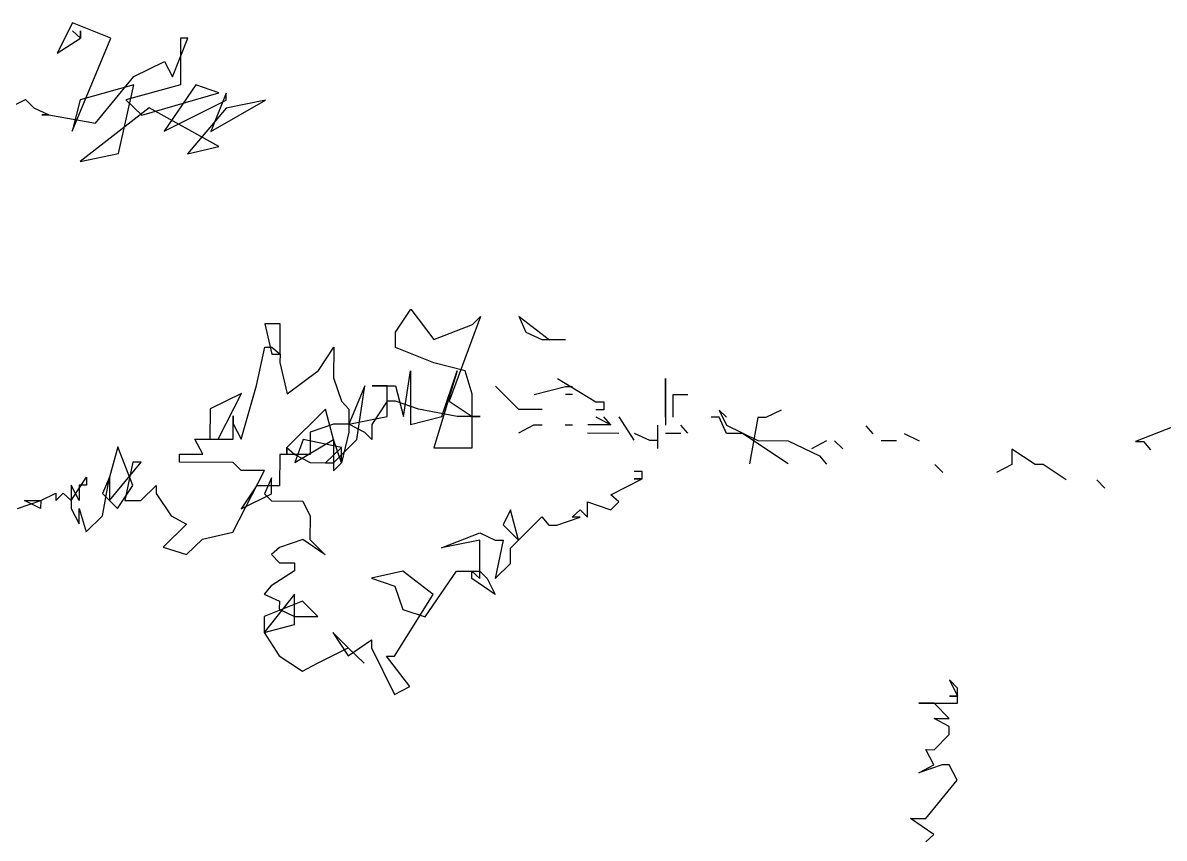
# Model space of a CAD drawing. Extents: x 2.52 to 6.06, y 1.1 to 8.22.
# Drawn here: x 4.49 to 5.432, y 1.803 to 2.476 of the extents above; entities that cross this region are included whole.
import ezdxf

# ---------------------------------------------------------------- set-up
doc = ezdxf.new("R2010")
doc.units = 0
doc.header["$LTSCALE"] = 0.4
doc.header["$MEASUREMENT"] = 0
doc.layers.add('CERCHA', color=7, linetype='CONTINUOUS')

msp = doc.modelspace()

# ---------------------------------------------------------------- linework, layer by layer
at = {"layer": 'CERCHA'}
for p, q in [((4.53095, 2.47581), (4.51832, 2.45074)), ((4.53093, 2.46917), (4.53756, 2.46324)), ((4.53756, 2.46324), (4.53093, 2.46917)), ((4.56267, 2.46317), (4.53095, 2.47581)), ((4.53757, 2.46915), (4.53756, 2.46324)), ((4.53756, 2.46324), (4.53757, 2.46915)), ((4.51832, 2.45074), (4.53756, 2.46324)), ((4.5307, 2.38645), (4.56267, 2.46317)), ((4.61354, 2.43128), (4.62618, 2.463)), ((4.62027, 2.46301), (4.62017, 2.42461)), ((4.62618, 2.463), (4.62027, 2.46301)), ((4.58178, 2.43136), (4.60693, 2.44385)), ((4.60693, 2.44385), (4.61354, 2.43128)), ((4.54992, 2.39305), (4.58178, 2.43136)), ((4.58176, 2.42472), (4.53742, 2.41228)), ((4.56906, 2.36788), (4.58176, 2.42472)), ((4.62017, 2.42461), (4.57508, 2.41218)), ((4.63272, 2.42458), (4.60677, 2.38624)), ((4.65191, 2.41788), (4.63272, 2.42458)), ((4.46723, 2.39992), (4.49237, 2.4124)), ((4.49237, 2.4124), (4.499, 2.40574)), ((4.53742, 2.41228), (4.5307, 2.38645)), ((4.57508, 2.41218), (4.58834, 2.39959)), ((4.58834, 2.39959), (4.65191, 2.41788)), ((4.60677, 2.38624), (4.6578, 2.41195)), ((4.65781, 2.41786), (4.64517, 2.38614)), ((4.64517, 2.38614), (4.69029, 2.41187)), ((4.69029, 2.41187), (4.65778, 2.40531)), ((4.6578, 2.41195), (4.65781, 2.41786)), ((4.499, 2.40574), (4.51154, 2.3998)), ((4.59427, 2.40548), (4.53728, 2.36132)), ((4.65179, 2.37357), (4.59427, 2.40548)), ((4.65778, 2.40531), (4.62592, 2.36773)), ((4.50563, 2.39981), (4.51154, 2.3998)), ((4.51154, 2.3998), (4.50563, 2.39981)), ((4.51154, 2.3998), (4.54992, 2.39305)), ((4.62592, 2.36773), (4.65179, 2.37357)), ((4.53728, 2.36132), (4.56906, 2.36788)), ((4.7976, 2.2203), (4.81021, 2.23946)), ((4.81021, 2.23946), (4.82934, 2.2143)), ((4.8678, 2.2334), (4.84176, 2.16331)), ((4.86113, 2.22677), (4.8678, 2.2334)), ((4.89955, 2.23331), (4.92461, 2.21404)), ((4.90542, 2.22), (4.89955, 2.23331)), ((4.68979, 2.22724), (4.69563, 2.20211)), ((4.70235, 2.2272), (4.68979, 2.22724)), ((4.70228, 2.20209), (4.70235, 2.2272)), ((4.82934, 2.2143), (4.86113, 2.22677)), ((4.79757, 2.20774), (4.7976, 2.2203)), ((4.9187, 2.21406), (4.90542, 2.22)), ((4.9379, 2.21401), (4.9187, 2.21406)), ((4.68301, 2.1763), (4.68974, 2.20803)), ((4.68974, 2.20803), (4.69565, 2.20802)), ((4.69565, 2.20802), (4.70228, 2.20209)), ((4.734, 2.18871), (4.74661, 2.20788)), ((4.74661, 2.20788), (4.74654, 2.18277)), ((4.82929, 2.1951), (4.79757, 2.20774)), ((4.69563, 2.20211), (4.70228, 2.20209)), ((4.70228, 2.20209), (4.70226, 2.19544)), ((4.70226, 2.19544), (4.7081, 2.16958)), ((4.85512, 2.18838), (4.82929, 2.1951)), ((4.7081, 2.16958), (4.734, 2.18871)), ((4.80406, 2.15086), (4.81007, 2.18851)), ((4.81007, 2.18851), (4.80995, 2.14419)), ((4.84847, 2.1884), (4.8291, 2.12494)), ((4.83581, 2.15077), (4.84847, 2.1884)), ((4.86097, 2.16917), (4.85512, 2.18838)), ((4.67033, 2.13202), (4.68301, 2.1763)), ((4.74654, 2.18277), (4.75313, 2.16355)), ((4.77237, 2.17605), (4.75899, 2.14433)), ((4.7656, 2.13176), (4.77237, 2.17605)), ((4.77828, 2.17604), (4.79748, 2.17598)), ((4.79083, 2.176), (4.77828, 2.17604)), ((4.79076, 2.15089), (4.79083, 2.176)), ((4.79748, 2.17598), (4.80406, 2.15086)), ((4.89934, 2.15651), (4.88019, 2.17576)), ((4.93117, 2.18227), (4.96287, 2.16298)), ((5.02053, 2.18203), (5.02043, 2.14362)), ((5.02045, 2.15027), (5.02053, 2.18203)), ((4.67044, 2.16968), (4.64455, 2.1572)), ((4.65113, 2.13207), (4.67044, 2.16968)), ((4.86085, 2.12485), (4.86097, 2.16917)), ((4.91193, 2.16903), (4.9378, 2.1756)), ((4.94369, 2.16894), (4.93778, 2.16896)), ((4.9378, 2.1756), (4.94371, 2.17559)), ((5.0264, 2.16872), (5.02635, 2.15025)), ((5.03896, 2.16868), (5.0264, 2.16872)), ((4.64455, 2.1572), (4.64448, 2.13209)), ((4.73982, 2.15694), (4.70798, 2.12527)), ((4.7464, 2.13181), (4.73982, 2.15694)), ((4.75313, 2.16355), (4.75902, 2.15689)), ((4.75902, 2.15689), (4.75897, 2.13769)), ((4.7908, 2.16345), (4.77819, 2.14428)), ((4.79745, 2.16343), (4.7908, 2.16345)), ((4.81663, 2.15673), (4.79745, 2.16343)), ((4.84176, 2.16331), (4.86092, 2.1507)), ((4.96287, 2.16298), (4.96952, 2.16296)), ((4.96952, 2.16296), (4.9695, 2.15632)), ((4.66369, 2.13204), (4.66374, 2.15124)), ((4.66374, 2.15124), (4.66372, 2.14459)), ((4.75899, 2.14433), (4.79076, 2.15089)), ((4.80995, 2.14419), (4.83581, 2.15077)), ((4.84837, 2.15074), (4.81663, 2.15673)), ((4.86757, 2.15068), (4.84837, 2.15074)), ((4.86092, 2.1507), (4.86757, 2.15068)), ((4.91854, 2.15645), (4.89934, 2.15651)), ((4.96284, 2.15043), (4.97538, 2.14375)), ((4.9695, 2.15632), (4.96286, 2.15633)), ((4.97538, 2.14375), (4.96949, 2.15041)), ((4.99454, 2.13114), (4.98204, 2.15037)), ((5.06476, 2.15015), (5.05811, 2.15017)), ((5.07063, 2.13684), (5.06476, 2.15015)), ((5.06477, 2.15606), (5.07065, 2.14349)), ((5.07066, 2.15013), (5.06477, 2.15606)), ((5.09651, 2.15006), (5.08976, 2.11168)), ((5.10316, 2.15005), (5.09651, 2.15006)), ((5.11573, 2.15592), (5.10316, 2.15005)), ((4.66372, 2.14459), (4.67033, 2.13202)), ((4.74643, 2.14437), (4.72722, 2.13777)), ((4.75899, 2.14433), (4.74643, 2.14437)), ((4.77227, 2.13765), (4.75899, 2.14433)), ((4.77819, 2.14428), (4.77816, 2.13173)), ((4.89929, 2.1373), (4.91186, 2.14392)), ((4.91186, 2.14392), (4.91851, 2.1439)), ((4.93771, 2.14385), (4.94362, 2.14383)), ((4.97538, 2.14375), (4.95618, 2.1438)), ((5.01378, 2.14364), (5.01373, 2.12444)), ((5.03887, 2.13693), (5.03298, 2.14359)), ((5.07065, 2.14349), (5.09646, 2.13086)), ((5.19175, 2.13651), (5.18586, 2.14317)), ((5.43991, 2.14248), (5.40812, 2.13002)), ((4.63193, 2.13212), (4.65113, 2.13207)), ((4.63854, 2.11955), (4.63193, 2.13212)), ((4.64448, 2.13209), (4.66369, 2.13204)), ((4.72129, 2.13188), (4.71459, 2.1127)), ((4.71459, 2.1127), (4.7464, 2.13181)), ((4.75303, 2.12515), (4.72129, 2.13188)), ((4.72722, 2.13777), (4.72717, 2.11931)), ((4.7464, 2.13181), (4.74635, 2.11261)), ((4.74635, 2.11261), (4.7656, 2.13176)), ((4.753, 2.11259), (4.7464, 2.13181)), ((4.75897, 2.13769), (4.753, 2.11259)), ((4.77816, 2.13173), (4.77227, 2.13765)), ((4.95616, 2.13715), (4.98201, 2.13708)), ((4.99456, 2.13705), (5.0071, 2.1311)), ((5.0071, 2.1311), (5.01375, 2.13109)), ((5.02041, 2.13698), (5.03296, 2.13694)), ((5.08392, 2.1368), (5.07063, 2.13684)), ((5.12152, 2.11159), (5.08392, 2.1368)), ((5.09646, 2.13086), (5.12157, 2.13079)), ((5.12157, 2.13079), (5.14738, 2.11817)), ((5.15333, 2.13071), (5.14075, 2.12409)), ((5.1666, 2.12402), (5.15997, 2.13069)), ((5.21093, 2.13055), (5.19838, 2.13059)), ((5.23013, 2.1305), (5.21759, 2.13644)), ((5.40812, 2.13002), (5.41476, 2.13)), ((5.41476, 2.13), (5.42065, 2.12334)), ((4.5684, 2.12565), (4.56168, 2.10056)), ((4.58087, 2.09386), (4.5684, 2.12565)), ((4.61932, 2.11295), (4.61934, 2.1196)), ((4.61934, 2.1196), (4.63854, 2.11955)), ((4.70206, 2.11938), (4.70199, 2.09353)), ((4.72717, 2.11931), (4.70206, 2.11938)), ((4.70796, 2.11936), (4.70798, 2.12527)), ((4.70798, 2.12527), (4.70796, 2.11936)), ((4.70798, 2.12527), (4.71461, 2.11934)), ((4.71461, 2.11934), (4.72715, 2.11266)), ((4.75303, 2.12515), (4.7397, 2.11263)), ((4.7397, 2.11263), (4.75303, 2.12515)), ((4.753, 2.11259), (4.75303, 2.12515)), ((4.8291, 2.12494), (4.86085, 2.12485)), ((5.30618, 2.12365), (5.30615, 2.11109)), ((5.32535, 2.11104), (5.30618, 2.12365)), ((4.56163, 2.08135), (4.58757, 2.11304)), ((4.58092, 2.11306), (4.57419, 2.08132)), ((4.58757, 2.11304), (4.58092, 2.11306)), ((4.66363, 2.11283), (4.61932, 2.11295)), ((4.67026, 2.10617), (4.66363, 2.11283)), ((4.72715, 2.11266), (4.7397, 2.11263)), ((4.7397, 2.11263), (4.74635, 2.11261)), ((4.74635, 2.11261), (4.74633, 2.10596)), ((4.74633, 2.10596), (4.753, 2.11259)), ((5.14738, 2.11817), (5.15328, 2.11151)), ((5.24927, 2.1046), (5.24264, 2.11126)), ((5.30615, 2.11109), (5.29358, 2.10448)), ((5.332, 2.11102), (5.32535, 2.11104)), ((5.35117, 2.09841), (5.332, 2.11102)), ((4.52988, 2.08144), (4.54248, 2.10061)), ((4.54248, 2.10061), (4.54246, 2.09396)), ((4.55569, 2.06882), (4.56168, 2.10056)), ((4.56168, 2.10056), (4.55574, 2.08728)), ((4.56168, 2.10056), (4.56163, 2.08135)), ((4.66348, 2.05523), (4.68946, 2.10612)), ((4.68946, 2.10612), (4.67026, 2.10617)), ((5.00112, 2.10527), (4.99447, 2.10529)), ((5.00111, 2.09936), (5.00112, 2.10527)), ((4.52991, 2.094), (4.52986, 2.07479)), ((4.53652, 2.08142), (4.52991, 2.094)), ((4.53656, 2.09398), (4.53652, 2.08142)), ((4.54246, 2.09396), (4.53656, 2.09398)), ((4.56826, 2.07469), (4.58087, 2.09386)), ((4.58748, 2.08128), (4.60007, 2.0938)), ((4.60007, 2.0938), (4.60005, 2.08716)), ((4.68278, 2.09358), (4.67018, 2.07441)), ((4.70199, 2.09353), (4.68278, 2.09358)), ((4.69536, 2.10019), (4.68941, 2.08692)), ((4.69532, 2.0869), (4.69536, 2.10019)), ((4.97522, 2.08614), (5.00111, 2.09936)), ((4.99446, 2.09938), (5.00111, 2.09936)), ((5.00111, 2.09936), (4.99446, 2.09938)), ((5.3829, 2.09168), (5.37628, 2.09835)), ((4.49147, 2.08154), (4.50477, 2.08151)), ((4.50475, 2.07486), (4.49147, 2.08154)), ((4.50477, 2.08151), (4.51734, 2.08738)), ((4.51734, 2.08738), (4.51732, 2.08147)), ((4.51732, 2.08147), (4.52324, 2.08737)), ((4.52324, 2.08737), (4.52988, 2.08144)), ((4.55574, 2.08728), (4.56826, 2.07469)), ((4.60005, 2.08716), (4.61256, 2.06866)), ((4.67018, 2.07441), (4.69532, 2.0869)), ((4.68941, 2.08692), (4.6953, 2.08099)), ((4.98185, 2.08021), (4.97522, 2.08614)), ((4.48555, 2.07491), (4.50477, 2.08151)), ((4.50477, 2.08151), (4.50475, 2.07486)), ((4.52986, 2.07479), (4.53647, 2.06222)), ((4.53647, 2.06222), (4.5365, 2.07478)), ((4.5365, 2.07478), (4.54236, 2.05556)), ((4.57419, 2.08132), (4.58748, 2.08128)), ((4.6953, 2.08099), (4.72115, 2.08092)), ((4.72115, 2.08092), (4.72703, 2.06835)), ((4.89247, 2.07381), (4.88653, 2.06127)), ((4.89905, 2.04868), (4.89247, 2.07381)), ((4.94341, 2.06776), (4.95008, 2.07365)), ((4.95008, 2.07365), (4.95597, 2.06773)), ((4.95597, 2.06773), (4.956, 2.08028)), ((4.956, 2.08028), (4.97519, 2.07359)), ((4.97519, 2.07359), (4.98185, 2.08021)), ((4.54236, 2.05556), (4.55569, 2.06882)), ((4.61256, 2.06866), (4.62509, 2.06198)), ((4.72703, 2.06835), (4.72697, 2.04915)), ((4.89905, 2.04868), (4.9183, 2.06783)), ((4.9183, 2.06783), (4.92419, 2.06117)), ((4.93084, 2.06115), (4.95006, 2.06775)), ((4.95006, 2.06775), (4.94341, 2.06776)), ((4.62509, 2.06198), (4.60584, 2.04283)), ((4.63835, 2.04939), (4.66348, 2.05523)), ((4.83552, 2.04221), (4.86731, 2.05468)), ((4.86731, 2.05468), (4.87985, 2.04873)), ((4.88653, 2.06127), (4.89905, 2.04868)), ((4.92419, 2.06117), (4.93084, 2.06115)), ((4.62502, 2.03687), (4.63835, 2.04939)), ((4.72107, 2.04916), (4.70185, 2.04257)), ((4.7395, 2.03656), (4.72107, 2.04916)), ((4.72697, 2.04915), (4.7395, 2.03656)), ((4.86729, 2.04877), (4.83552, 2.04221)), ((4.86721, 2.01701), (4.86729, 2.04877)), ((4.8865, 2.04872), (4.87976, 2.01698)), ((4.87985, 2.04873), (4.8865, 2.04872)), ((4.89239, 2.04205), (4.89905, 2.04868)), ((4.60584, 2.04283), (4.62502, 2.03687)), ((4.70185, 2.04257), (4.69518, 2.03668)), ((4.69518, 2.03668), (4.70181, 2.03002)), ((4.89235, 2.0295), (4.89239, 2.04205)), ((4.70181, 2.03002), (4.71437, 2.02998)), ((4.71437, 2.02998), (4.71435, 2.02333)), ((4.87976, 2.01698), (4.89235, 2.0295)), ((4.71435, 2.02333), (4.69511, 2.01083)), ((4.80371, 2.02309), (4.77785, 2.01725)), ((4.77785, 2.01725), (4.79703, 2.01056)), ((4.82877, 2.00382), (4.80371, 2.02309)), ((4.82207, 1.98538), (4.84802, 2.02297)), ((4.84802, 2.02297), (4.86722, 2.02292)), ((4.86056, 2.01703), (4.86058, 2.02294)), ((4.87973, 2.00368), (4.86056, 2.01703)), ((4.86058, 2.02294), (4.86721, 2.01701)), ((4.86722, 2.02292), (4.87312, 2.017)), ((4.87312, 2.017), (4.87973, 2.00368)), ((4.69511, 2.01083), (4.68919, 2.0042)), ((4.79703, 2.01056), (4.80362, 1.99134)), ((4.7143, 2.00413), (4.6891, 1.97244)), ((4.72093, 1.99821), (4.68914, 1.98574)), ((4.68919, 2.0042), (4.70173, 1.99826)), ((4.70173, 1.99826), (4.70171, 1.99161)), ((4.71423, 1.97902), (4.7143, 2.00413)), ((4.73345, 1.98562), (4.72093, 1.99821)), ((4.79687, 1.95295), (4.82877, 2.00382)), ((4.70171, 1.99161), (4.71425, 1.98567)), ((4.80362, 1.99134), (4.82207, 1.98538)), ((4.68914, 1.98574), (4.6891, 1.97244)), ((4.6891, 1.97244), (4.71423, 1.97902)), ((4.71425, 1.98567), (4.73345, 1.98562)), ((4.6891, 1.97244), (4.7016, 1.95321)), ((4.74597, 1.97229), (4.75847, 1.95305)), ((4.75849, 1.9597), (4.74597, 1.97229)), ((4.73334, 1.94721), (4.75849, 1.9597)), ((4.75847, 1.95305), (4.77771, 1.9663)), ((4.77175, 1.94711), (4.75849, 1.9597)), ((4.75849, 1.9597), (4.77175, 1.94711)), ((4.77771, 1.9663), (4.77769, 1.95965)), ((4.77769, 1.95965), (4.79679, 1.92119)), ((4.7016, 1.95321), (4.72077, 1.9406)), ((4.79023, 1.95297), (4.79687, 1.95295)), ((4.80936, 1.92781), (4.79023, 1.95297)), ((4.72077, 1.9406), (4.73334, 1.94721)), ((5.25471, 1.93325), (5.26132, 1.91993)), ((5.26134, 1.92658), (5.25471, 1.93325)), ((4.79679, 1.92119), (4.80936, 1.92781)), ((5.2613, 1.91403), (5.26134, 1.92658)), ((5.22955, 1.91411), (5.2613, 1.91403)), ((5.2421, 1.91408), (5.22955, 1.91411)), ((5.25462, 1.90149), (5.2421, 1.91408)), ((5.25467, 1.91995), (5.26132, 1.91993)), ((5.26132, 1.91993), (5.25467, 1.91995)), ((5.25467, 1.91995), (5.26132, 1.91993)), ((5.26132, 1.91993), (5.25467, 1.91995)), ((5.24207, 1.90152), (5.25462, 1.90149)), ((5.2546, 1.89484), (5.24207, 1.90152)), ((5.25459, 1.8882), (5.2546, 1.89484)), ((5.242, 1.87567), (5.25459, 1.8882)), ((5.23535, 1.87569), (5.242, 1.87567)), ((5.24196, 1.86312), (5.23535, 1.87569)), ((5.22939, 1.85651), (5.24196, 1.86312)), ((5.24861, 1.8631), (5.22939, 1.85651)), ((5.25452, 1.86309), (5.24861, 1.8631)), ((5.26113, 1.85051), (5.25452, 1.86309)), ((5.2352, 1.81883), (5.26113, 1.85051)), ((5.22264, 1.81886), (5.2352, 1.81883)), ((5.24181, 1.80551), (5.22264, 1.81886)), ((5.23514, 1.79962), (5.24181, 1.80551))]:
    msp.add_line(p, q, dxfattribs=at)

doc.saveas('drawing.dxf')
